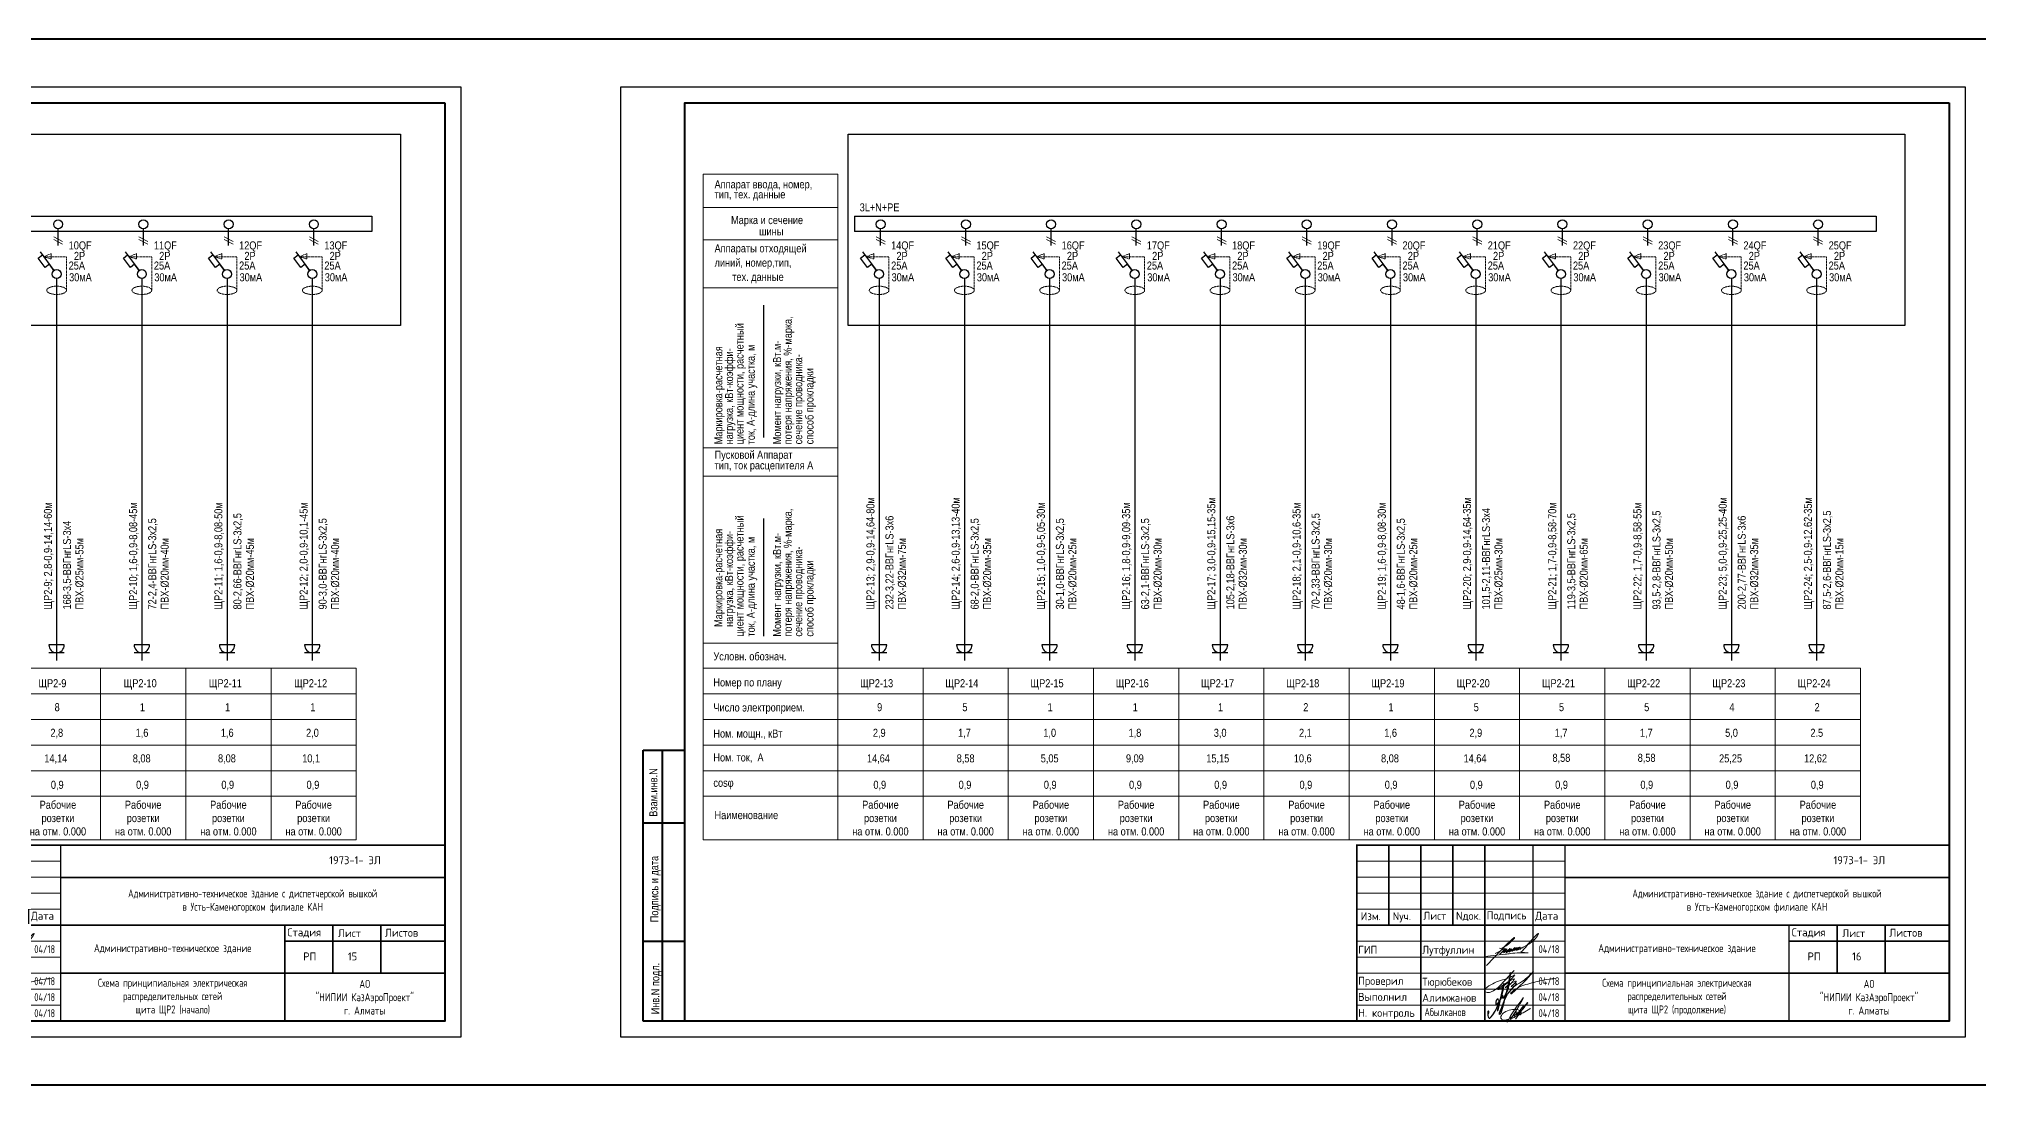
# Model space of a CAD drawing. Header units: metres. Extents: x -187 to 138813, y -64870 to 49448.
# Drawn here: x 30128 to 90723, y -26600 to 6100 of the extents above; entities that cross this region are included whole.
import ezdxf
from ezdxf.enums import TextEntityAlignment as Align

# ---------------------------------------------------------------- set-up
doc = ezdxf.new("R2010")
doc.units = ezdxf.units.M
doc.linetypes.add('CENTER2', pattern=[2.3, 2, -0.1, 0.1, -0.1])
doc.linetypes.add('DASHED2', pattern=[9.525, 6.35, -3.175])
for name, color, linetype, lineweight in [('1_Рамка_АР', 7, 'Continuous', 13), ('G-ANNO-TTLB', 7, 'Continuous', 9), ('Рамка', 7, 'Continuous', 40), ('ЭЛ', 250, 'Continuous', 50), ('ЭЛ-сила', 5, 'Continuous', 50), ('ЭЛ.ос', 7, 'Continuous', 30)]:
    doc.layers.add(name, color=color, linetype=linetype, lineweight=lineweight)
doc.layers.add('Text standart (rus)', color=7, linetype='Continuous')
doc.styles.add('GOST Common_7', font='', dxfattribs={"width": 0.8, "height": 2.5})
doc.styles.add('ISOCPEUR', font='isocpeur.ttf', dxfattribs={"width": 0.8, "height": 2.5})
doc.styles.get("Standard").update_dxf_attribs({"font": 'ARIALN.TTF'})
doc.styles.get('GOST Common_7').set_extended_font_data('GOST Common')

# ---------------------------------------------------------------- blocks, each defined once
blk = doc.blocks.new('A$C7BC16580')
at = {"color": 5, "lineweight": 0}
for points in [[(0, 0), (5.6, 5.75, -0.02166), (7.12, 7.19, -0.19716), (7.25, 7.24, -0.469539), (7.27, 7.11, -0.091839), (5.13, 5.11, -0.05798), (3.56, 4.36, -0.624403), (3.52, 4.39, -0.153174), (3.59, 4.48, -0.064986)], [(2.27, 3.11), (4.75, 4.37, -0.154866), (4.89, 4.39, -0.292827), (4.87, 4.29), (3.51, 2.94, -0.411587), (3.45, 2.94, -0.580346), (3.47, 3.01, -0.002677), (5.09, 4.18, -0.019361), (5.26, 4.29, -0.345388), (5.26, 4.21, -0.013245), (4.4, 3.3, 0.037418), (6.13, 4.35, 0.92971), (6.09, 4.36, -0.016709), (5.13, 3.27, 0.954384), (5.15, 3.25, 0.030217), (6.48, 4.3, -0.484269), (6.5, 4.23, -0.0371), (5.84, 3.47, 0.061745), (7.39, 4.58, 0.903836), (7.35, 4.63, 0.007464), (6.6, 3.7, 0.991792), (6.66, 3.68, 0.025261), (7.84, 4.63, 0.449152), (7.84, 4.67, 0.022262), (7.2, 3.9, 0.089693), (7.28, 3.92, 0.077771), (8.3, 4.67, 1.029358), (8.27, 4.69, 0.045434), (7.66, 3.92, 0.081016), (7.81, 3.94, 0.081016)], [(8.91, 4.18), (7.73, 4.12, -0.155702), (8.15, 4.43, -0.067082), (9.12, 4.57, -0.804067), (9.18, 4.4, -0.465495)]]:
    blk.add_lwpolyline(points, format="xyb", dxfattribs=at)
for centre, radius, start, end in [((-5.12, 31.82), 30.83, 295.2738, 301.5454), ((-4.34, 17.08), 19.08, 314.1735, 321.0714), ((28.29, -7.88), 22.02, 133.2628, 143.8822), ((7.68, 11.25), 6.61, 300.3031, 331.5166), ((13.67, 7.72), 0.63, 112.5581, 137.3842), ((13.46, 8.26), 0.0594, 15.6123, 121.977), ((13.3, 8.22), 0.216, 326.7487, 13.7387), ((14.15, -93.03), 96.39, 95.5253, 99.1597), ((10.47, -38.41), 41.7, 95.7618, 97.7216), ((9.67, -27.12), 30.39, 87.7834, 96.3959), ((6.23, 6.85), 3.32, 298.6379, 319.7145), ((11.27, 1.89), 3.82, 131.8116, 147.4551), ((8.74, 4.72), 0.0226, 322.9154, 145.6207), ((12.5, 35.44), 32.23, 263.6981, 267.0619)]:
    blk.add_arc(centre, radius, start, end, dxfattribs=at)
blk = doc.blocks.new('A$C1F835CD7')
at = {"color": 5, "lineweight": 20}
blk.add_lwpolyline([(0, 0), (-7.5, -8.1, -0.067402), (-10.5, -10.5, -0.074297), (-12.8, -11.5, -0.224721), (-15, -11.1, -0.534013), (-14.9, -9.5, -0.102678), (-11.1, -7, -0.032171), (-7.1, -5.2, 0.079), (0.4, -2.3, -0.047889), (-6, -8.7, -0.106221), (-8, -9.9, -0.25377), (-8.4, -9.8, -0.003646), (-7.1, -8.7, -0.066745), (-0.4, -4.6, -0.13618), (0.2, -4.5, -0.123156), (-4.3, -8.9, -0.149109), (-4.6, -8.9, -0.113062), (0.7, -5.7, -0.915781), (1, -6, 0.012056), (-1.3, -8.4, -0.564794), (-1.6, -8.4, -0.182122), (1.3, -6.9, -0.63015), (1.2, -7.1, 0.344907), (0.7, -7.6, 0.086497), (3.4, -6.3, 0.067149), (9.9, -0.6, -0.11777), (10.1, -0.6, -0.036841), (-1.2, -12, -0.923458), (-1.8, -11.9, -0.097525), (4.1, -8, -0.018156), (12.3, -5.8, -0.050903), (21.8, -4.3, -2.128868)], format="xyb", dxfattribs=at)
blk = doc.blocks.new('A$C04171E6A')
at = {"color": 5, "lineweight": 0}
for points in [[(0, 0, -0.0428435), (2563, 3824, -1.074521), (2599, 3802, 0.001081), (590, 429, -0.6383218), (726, 627, 0.1974927), (1232, 878, 0.3067655), (1217, 1121, -0.3396131), (1303, 1500, -0.119769), (1556, 1661, -0.3900384), (1552, 1411, -0.1665937), (543, 798, -0.1710583), (469, 818, -1.587545), (497, 834, 0.1769981), (601, 656, -0.6540487), (564, 466, -0.269144), (564, 574, -0.3664107)], [(2609, 2595, -0.0002221), (1737, 1479, 0.0388019), (1532, 1125, 0.8811967), (1595, 1081, 0.0359135), (1642, 1134, 0.034344), (3251, 3056, 0.7722729), (3221, 3073, 0.0234412), (1399, 548, -1.1192277), (1353, 548, -0.1571396), (1415, 706, -1.6000235)], [(2000, 1161), (2050, 1150, 0.1199822), (2212, 1334, 0.3620661), (2145, 1729, 0.1810689), (1580, 2007, 0.100436), (636, 1957, 0.0751561), (-420, 1557, 0.173142), (-957, 886, 0.2978333), (-774, 463, 0.1873849), (-88, 380, 0.0582409), (1425, 955, 0.0257587), (3593, 2118, -0.0006612), (3671, 2163, -0.0006612)]]:
    blk.add_lwpolyline(points, format="xyb", dxfattribs=at)
blk = doc.blocks.new('Казарма_1_Рамка_АР')
for p, q in [((682893, 323993), (689393, 323993)), ((682893, 323493), (701393, 323493)), ((682893, 322993), (689393, 322993)), ((682893, 322493), (689393, 322493)), ((682893, 321993), (701393, 321993)), ((682893, 321493), (689393, 321493)), ((682893, 320993), (689393, 320993)), ((682893, 320493), (701393, 320493)), ((682893, 319993), (689393, 319993)), ((682893, 319493), (689393, 319493))]:
    blk.add_line(p, q)
at = {"const_width": 50}
for points in [[(701393, 324493), (682893, 324493), (682893, 318993)], [(683893, 321993), (683893, 324493)], [(684893, 318993), (684893, 324493)], [(685893, 321993), (685893, 324493)], [(686893, 318993), (686893, 324493)], [(688393, 318993), (688393, 324493)], [(689393, 318993), (689393, 324493)], [(689393, 323479), (701393, 323479)], [(682893, 321993), (689393, 321993)], [(689393, 321993), (701393, 321993)], [(701393, 321993), (699393, 321993), (697893, 321993), (696393, 321993), (696393, 318993)], [(697893, 321993), (697893, 320493)], [(699393, 321993), (699393, 320493)], [(696393, 321493), (701393, 321493)], [(689393, 320493), (701393, 320493)]]:
    blk.add_lwpolyline(points, dxfattribs=at)
blk.add_lwpolyline([(696393, 321493), (701393, 321493)])
at = {"color": 5, "linetype": 'ByBlock', "lineweight": 25}
blk.add_lwpolyline([(687007, 319230), (687010, 319256), (687009, 319299), (687003, 319319), (686986, 319292), (686986, 319243), (686986, 319176), (686990, 319134), (686999, 319107), (687022, 319083), (687048, 319093), (687084, 319129), (687139, 319194), (687208, 319309), (687265, 319411), (687320, 319527), (687401, 319723), (687434, 319831), (687466, 319967), (687484, 320102), (687484, 320173), (687448, 320072), (687426, 319957), (687397, 319819), (687372, 319688), (687349, 319567), (687317, 319444), (687279, 319332), (687291, 319324), (687315, 319388), (687333, 319486), (687340, 319571), (687334, 319639), (687319, 319663), (687301, 319684), (687277, 319679), (687245, 319641), (687233, 319591), (687230, 319551), (687230, 319515), (687240, 319501), (687262, 319508), (687305, 319558), (687346, 319616), (687395, 319698), (687437, 319797), (687442, 319796), (687447, 319785), (687447, 319777), (687447, 319763), (687445, 319744), (687445, 319730), (687453, 319715), (687461, 319714), (687475, 319726), (687496, 319744), (687546, 319835), (687606, 319976), (687624, 320040), (687641, 320103), (687658, 320205), (687674, 320316), (687677, 320390), (687684, 320508), (687693, 320515), (687691, 320481), (687675, 320390), (687631, 320216), (687600, 320054), (687560, 319889), (687522, 319756), (687493, 319641), (687469, 319531), (687440, 319425), (687406, 319316), (687384, 319247), (687373, 319224), (687363, 319214), (687351, 319205), (687346, 319213), (687342, 319229), (687346, 319254), (687373, 319305), (687417, 319425), (687457, 319540), (687515, 319681), (687595, 319834), (687649, 319901), (687724, 319985), (687804, 320083), (687886, 320154)], dxfattribs=at)
at = {"color": 150, "lineweight": 30, "xscale": 120, "yscale": 120, "zscale": 120}
blk.add_blockref('A$C7BC16580', (686940, 320738), dxfattribs=at)
at = {"color": 1, "lineweight": 30, "xscale": 60.00000000000001, "yscale": 60.00000000000001, "zscale": 60.00000000000001}
blk.add_blockref('A$C1F835CD7', (687803, 320582), dxfattribs=at)
at = {"color": 5, "linetype": 'ByBlock', "lineweight": 25, "xscale": 0.2, "yscale": 0.2, "zscale": 0.2}
blk.add_blockref('A$C04171E6A', (687578, 318958), dxfattribs=at)
at = {"layer": 'G-ANNO-TTLB', "style": 'GOST Common_7'}
for s, p in [('1973-1- ЭЛ', (698590, 324024)), ('РП', (697175, 321017))]:
    blk.add_text(s, height=250, dxfattribs=at).set_placement(p, align=Align.MIDDLE_CENTER)
for s, p in [('Изм.', (683009, 322149)), ('Nуч.', (684010, 322149)), ('Лист', (684967, 322162)), ('Nдок.', (685988, 322162)), ('Подпись', (686949, 322176)), ('Дата', (688464, 322162)), ('Стадия', (696477, 321645)), ('Лист', (698056, 321619)), ('Листов', (699525, 321633)), ('ГИП ', (682932, 321100)), ('Лутфуллин', (684932, 321100)), ('Проверил ', (682931, 320129)), ('Тюрюбеков', (684932, 320100)), ('Выполнил', (682931, 319629)), ('Н. контроль', (682931, 319129)), ('Алимжанов', (684932, 319600))]:
    blk.add_text(s, height=250, dxfattribs=at).set_placement(p)
at = {"layer": 'G-ANNO-TTLB', "char_height": 250, "attachment_point": 5}
for s, insert, width, style in [('Административно-техническое здание с диспетчерской вышкой\\Pв Усть-Каменогорском филиале КАН', (695393, 322743), 12000, 'GOST Common_7'), ('04/18', (688893, 321243), 1000, 'GOST Common_7'), ('{\\fISOCPEUR|b0|i0|c204|p34;Административно-техническое здание}', (692893, 321243), 7000, 'GOST Common_7'), ('04/18', (688893, 320243), 1000, 'GOST Common_7'), ('АО\\P"НИПИИ КазАэроПроект"\\Pг. Алматы  ', (698893, 319743), 5000, 'ISOCPEUR'), ('04/18', (688893, 319743), 1000, 'GOST Common_7'), ('04/18', (688893, 319243), 1000, 'GOST Common_7')]:
    blk.add_mtext(s, dxfattribs=dict(at, insert=insert, width=width, style=style))
at = {"layer": 'G-ANNO-TTLB'}
note = blk.add_mtext_dynamic_manual_height_columns('\\pi1;{\\C0;Абылканов\\P}', width=16.9, gutter_width=6.25, heights=[8.34, 0], dxfattribs=dict(at, insert=(684976, 319403), char_height=250, attachment_point=1, style='GOST Common_7'))
for column, words in zip(note.columns.linked_columns, ['\\pi21.545;{\\C0; }']):
    column.text = words
blk = doc.blocks.new('stug')
at = {"layer": 'Рамка'}
for p, q in [((18549, -29192), (18549, -20727)), ((18549, -20727), (19849, -20727)), ((19149, -29192), (19149, -20727)), ((18549, -22992), (19849, -22992)), ((18549, -26692), (19849, -26692)), ((19849, -29192), (18549, -29192))]:
    blk.add_line(p, q, dxfattribs=at)
at = {"layer": 'Рамка', "lineweight": 25}
blk.add_line((19849, -23692), (19849, -29192), dxfattribs=at)
at = {"layer": 'Text standart (rus)', "color": 7, "lineweight": 25}
for s, p in [('Взам.инв.N', (18990, -22803)), ('Подпись и дата', (19020, -26101)), ('Инв.N подл.', (19050, -28977))]:
    blk.add_text(s, height=250, rotation=90, dxfattribs=at).set_placement(p)

msp = doc.modelspace()

# ---------------------------------------------------------------- linework, layer by layer
at = {"color": 7, "linetype": 'ByBlock', "lineweight": 20, "ltscale": 0.2}
msp.add_line((50312.6486, -24600.2132), (60771.8608, -24600.2132), dxfattribs=at)
at = {"color": 1, "lineweight": 40}
msp.add_lwpolyline([(-187.3514, 6099.7868), (138812.6486, 6099.7868), (138812.6486, -26600.2132), (-187.3514, -26600.2132)], close=True, dxfattribs=at)
at = {"layer": 'Text standart (rus)'}
for points in [[(43312.6486, 4599.7868), (43312.6486, -25100.2132), (1312.6486, -25100.2132), (1312.6486, 4599.7868)], [(90312.6486, 4599.7868), (90312.6486, -25100.2132), (48312.6486, -25100.2132), (48312.6486, 4599.7868)]]:
    msp.add_lwpolyline(points, close=True, dxfattribs=at)
at = {"layer": 'Text standart (rus)', "linetype": 'CENTER2', "ltscale": 30}
for points in [[(8415.6105, 3120.0647), (41425.9535, 3120.0647), (41425.9535, -2862.6961), (8415.6105, -2862.6961)], [(55415.6105, 3120.0647), (88425.9535, 3120.0647), (88425.9535, -2862.6961), (55415.6105, -2862.6961)]]:
    msp.add_lwpolyline(points, close=True, dxfattribs=at)
at = {"layer": 'Рамка'}
for points in [[(42812.6486, 4099.7868), (42812.6486, -24600.2132), (3312.6486, -24600.2132), (3312.6486, 4099.7868)], [(89812.6486, 4099.7868), (89812.6486, -24600.2132), (50312.6486, -24600.2132), (50312.6486, 4099.7868)]]:
    msp.add_lwpolyline(points, close=True, dxfattribs=at)
at = {"layer": 'ЭЛ', "color": 0, "lineweight": 15}
for p, q in [((50312.6486, -24600.2132), (53946.6363, -24600.2132)), ((57312.5462, -24600.2132), (60946.5339, -24600.2132))]:
    msp.add_line(p, q, dxfattribs=at)
at = {"layer": 'ЭЛ-сила', "color": 0, "lineweight": 30}
for p, q in [((30925.535, -12843.8196), (30445.535, -12843.8196)), ((30925.535, -13083.8196), (30445.535, -13083.8196)), ((30685.535, -12781.5096), (30685.535, -13323.8196)), ((33588.3161, -12843.8196), (33108.3161, -12843.8196)), ((33588.3161, -13083.8196), (33108.3161, -13083.8196)), ((33348.3161, -12781.5096), (33348.3161, -13323.8196)), ((36251.0973, -12843.8196), (35771.0973, -12843.8196)), ((36251.0973, -13083.8196), (35771.0973, -13083.8196)), ((36011.0973, -12781.5096), (36011.0973, -13323.8196)), ((38913.8784, -12843.8196), (38433.8784, -12843.8196)), ((38913.8784, -13083.8196), (38433.8784, -13083.8196)), ((38673.8784, -12781.5096), (38673.8784, -13323.8196)), ((56623.2857, -12843.8196), (56143.2857, -12843.8196)), ((56623.2857, -13083.8196), (56143.2857, -13083.8196)), ((56383.2857, -12781.5096), (56383.2857, -13323.8196)), ((59286.0669, -12843.8196), (58806.0669, -12843.8196)), ((59286.0669, -13083.8196), (58806.0669, -13083.8196)), ((59046.0669, -12781.5096), (59046.0669, -13323.8196)), ((61948.848, -12843.8196), (61468.848, -12843.8196)), ((61948.848, -13083.8196), (61468.848, -13083.8196)), ((61708.848, -12781.5096), (61708.848, -13323.8196)), ((64611.6292, -12843.8196), (64131.6292, -12843.8196)), ((64611.6292, -13083.8196), (64131.6292, -13083.8196)), ((64371.6292, -12781.5096), (64371.6292, -13323.8196)), ((67274.4103, -12843.8196), (66794.4103, -12843.8196)), ((67274.4103, -13083.8196), (66794.4103, -13083.8196)), ((67034.4103, -12781.5096), (67034.4103, -13323.8196)), ((69937.1915, -12843.8196), (69457.1915, -12843.8196)), ((69937.1915, -13083.8196), (69457.1915, -13083.8196)), ((69697.1915, -12781.5096), (69697.1915, -13323.8196)), ((72599.9727, -12843.8196), (72119.9727, -12843.8196)), ((72599.9727, -13083.8196), (72119.9727, -13083.8196)), ((72359.9727, -12781.5096), (72359.9727, -13323.8196)), ((75262.7538, -12843.8196), (74782.7538, -12843.8196)), ((75262.7538, -13083.8196), (74782.7538, -13083.8196)), ((75022.7538, -12781.5096), (75022.7538, -13323.8196)), ((77925.535, -12843.8196), (77445.535, -12843.8196)), ((77925.535, -13083.8196), (77445.535, -13083.8196)), ((77685.535, -12781.5096), (77685.535, -13323.8196)), ((80588.3161, -12843.8196), (80108.3161, -12843.8196)), ((80588.3161, -13083.8196), (80108.3161, -13083.8196)), ((80348.3161, -12781.5096), (80348.3161, -13323.8196)), ((83251.0973, -12843.8196), (82771.0973, -12843.8196)), ((83251.0973, -13083.8196), (82771.0973, -13083.8196)), ((83011.0973, -12781.5096), (83011.0973, -13323.8196)), ((85913.8784, -12843.8196), (85433.8784, -12843.8196)), ((85913.8784, -13083.8196), (85433.8784, -13083.8196)), ((85673.8784, -12781.5096), (85673.8784, -13323.8196))]:
    msp.add_line(p, q, dxfattribs=at)
for centre in [(30685.535, -12843.8196), (33348.3161, -12843.8196), (36011.0973, -12843.8196), (38673.8784, -12843.8196), (56383.2857, -12843.8196), (59046.0669, -12843.8196), (61708.848, -12843.8196), (64371.6292, -12843.8196), (67034.4103, -12843.8196), (69697.1915, -12843.8196), (72359.9727, -12843.8196), (75022.7538, -12843.8196), (77685.535, -12843.8196), (80348.3161, -12843.8196), (83011.0973, -12843.8196), (85673.8784, -12843.8196)]:
    msp.add_arc(centre, 240, 180, 0, dxfattribs=at)
at = {"layer": 'ЭЛ.ос', "color": 7, "lineweight": 15}
for p, q in [((50884.2644, 1867.5897), (50884.2644, -18936.9043)), ((50884.2644, 1867.5897), (55093.3239, 1867.5897)), ((55093.3239, 1867.5897), (55093.3239, -18936.9043)), ((50884.2644, 826.5135), (55093.3239, 826.5135)), ((55093.3239, -177.974), (50884.2644, -177.974)), ((50884.2644, -1682.5625), (55093.3239, -1682.5625)), ((50884.2644, -6680.004), (55093.3239, -6680.004)), ((55093.3239, -7568.598), (50884.2644, -7568.598)), ((50884.2644, -12789.2169), (55093.3239, -12789.2169)), ((40046.6978, -13572.0185), (3884.2644, -13572.0185)), ((32058.3543, -13572.0185), (32058.3543, -18936.9043)), ((34721.1355, -13572.0185), (34721.1355, -18936.9043)), ((37383.9167, -13572.0185), (37383.9167, -18936.9043)), ((40046.6978, -13572.0185), (40046.6978, -18936.9043)), ((87046.6978, -13572.0185), (50884.2644, -13572.0185)), ((57756.1051, -13572.0185), (57756.1051, -18936.9043)), ((60418.8863, -13572.0185), (60418.8863, -18936.9043)), ((63081.6674, -13572.0185), (63081.6674, -18936.9043)), ((65744.4486, -13572.0185), (65744.4486, -18936.9043)), ((68407.2297, -13572.0185), (68407.2297, -18936.9043)), ((71070.0109, -13572.0185), (71070.0109, -18936.9043)), ((73732.792, -13572.0185), (73732.792, -18936.9043)), ((76395.5732, -13572.0185), (76395.5732, -18936.9043)), ((79058.3543, -13572.0185), (79058.3543, -18936.9043)), ((81721.1355, -13572.0185), (81721.1355, -18936.9043)), ((84383.9167, -13572.0185), (84383.9167, -18936.9043)), ((87046.6978, -13572.0185), (87046.6978, -18936.9043)), ((40046.6978, -14372.0185), (3884.2644, -14372.0185)), ((87046.6978, -14372.0185), (50884.2644, -14372.0185)), ((40046.6978, -15172.0185), (3884.2644, -15172.0185)), ((87046.6978, -15172.0185), (50884.2644, -15172.0185)), ((40046.6978, -15972.0185), (3884.2644, -15972.0185)), ((87046.6978, -15972.0185), (50884.2644, -15972.0185)), ((40046.6978, -16772.0185), (3884.2644, -16772.0185)), ((87046.6978, -16772.0185), (50884.2644, -16772.0185)), ((40046.6978, -17572.0185), (3884.2644, -17572.0185)), ((87046.6978, -17572.0185), (50884.2644, -17572.0185)), ((40046.6978, -18936.9043), (3884.2644, -18936.9043)), ((87046.6978, -18936.9043), (50884.2644, -18936.9043))]:
    msp.add_line(p, q, dxfattribs=at)
at = {"layer": 'ЭЛ.ос', "color": 7, "lineweight": 15, "ltscale": 0.5}
for p, q in [((30593.4424, -88.8272), (30874.0757, -234.6765)), ((30593.4424, -175.1917), (30874.0757, -321.041)), ((33256.2235, -88.8272), (33536.8569, -234.6765)), ((33256.2235, -175.1917), (33536.8569, -321.041)), ((35919.0047, -88.8272), (36199.638, -234.6765)), ((35919.0047, -175.1917), (36199.638, -321.041)), ((38581.7858, -88.8272), (38862.4192, -234.6765)), ((38581.7858, -175.1917), (38862.4192, -321.041)), ((56291.1931, -88.8272), (56571.8265, -234.6765)), ((56291.1931, -175.1917), (56571.8265, -321.041)), ((58953.9743, -88.8272), (59234.6076, -234.6765)), ((58953.9743, -175.1917), (59234.6076, -321.041)), ((61616.7554, -88.8272), (61897.3888, -234.6765)), ((61616.7554, -175.1917), (61897.3888, -321.041)), ((64279.5366, -88.8272), (64560.1699, -234.6765)), ((64279.5366, -175.1917), (64560.1699, -321.041)), ((66942.3177, -88.8272), (67222.9511, -234.6765)), ((66942.3177, -175.1917), (67222.9511, -321.041)), ((69605.0989, -88.8272), (69885.7323, -234.6765)), ((69605.0989, -175.1917), (69885.7323, -321.041)), ((72267.8801, -88.8272), (72548.5134, -234.6765)), ((72267.8801, -175.1917), (72548.5134, -321.041)), ((74930.6612, -88.8272), (75211.2946, -234.6765)), ((74930.6612, -175.1917), (75211.2946, -321.041)), ((77593.4424, -88.8272), (77874.0757, -234.6765)), ((77593.4424, -175.1917), (77874.0757, -321.041)), ((80256.2235, -88.8272), (80536.8569, -234.6765)), ((80256.2235, -175.1917), (80536.8569, -321.041)), ((82919.0047, -88.8272), (83199.638, -234.6765)), ((82919.0047, -175.1917), (83199.638, -321.041)), ((85581.7858, -88.8272), (85862.4192, -234.6765)), ((85581.7858, -175.1917), (85862.4192, -321.041)), ((30459.4109, -948.4447), (30327.3418, -1045.8857)), ((33122.1921, -948.4447), (32990.123, -1045.8857)), ((35784.9732, -948.4447), (35652.9041, -1045.8857)), ((38447.7544, -948.4447), (38315.6853, -1045.8857)), ((56157.1617, -948.4447), (56025.0926, -1045.8857)), ((58819.9428, -948.4447), (58687.8737, -1045.8857)), ((61482.724, -948.4447), (61350.6549, -1045.8857)), ((64145.5052, -948.4447), (64013.436, -1045.8857)), ((66808.2863, -948.4447), (66676.2172, -1045.8857)), ((69471.0675, -948.4447), (69338.9984, -1045.8857)), ((72133.8486, -948.4447), (72001.7795, -1045.8857)), ((74796.6298, -948.4447), (74664.5607, -1045.8857)), ((77459.4109, -948.4447), (77327.3418, -1045.8857)), ((80122.1921, -948.4447), (79990.123, -1045.8857)), ((82784.9732, -948.4447), (82652.9041, -1045.8857)), ((85447.7544, -948.4447), (85315.6853, -1045.8857))]:
    msp.add_line(p, q, dxfattribs=at)
at = {"layer": 'ЭЛ.ос', "color": 7}
for p, q in [((52768.9778, -2220.5162), (52768.9778, -6364.2412)), ((52768.9778, -8889.3956), (52768.9778, -12570.3943))]:
    msp.add_line(p, q, dxfattribs=at)
at = {"layer": 'ЭЛ.ос', "color": 7, "ltscale": 0.5}
for points in [[(8618.7508, 560.1063), (40533.0792, 560.1063), (40533.0792, 80.5713), (8618.7508, 80.5713)], [(55618.7508, 560.1063), (55618.7508, 80.5713)], [(55618.7508, 560.1063), (87533.0792, 560.1063), (87533.0792, 80.5713), (55618.7508, 80.5713)]]:
    msp.add_lwpolyline(points, dxfattribs=at)
at = {"layer": 'ЭЛ.ос', "color": 7, "ltscale": 10}
for points in [[(30733.759, -354.7475), (30733.759, 163.1985)], [(33396.5402, -354.7475), (33396.5402, 163.1985)], [(36059.3214, -354.7475), (36059.3214, 163.1985)], [(38722.1025, -354.7475), (38722.1025, 163.1985)], [(56431.5098, -354.7475), (56431.5098, 163.1985)], [(59094.291, -354.7475), (59094.291, 163.1985)], [(61757.0721, -354.7475), (61757.0721, 163.1985)], [(64419.8533, -354.7475), (64419.8533, 163.1985)], [(67082.6344, -354.7475), (67082.6344, 163.1985)], [(69745.4156, -354.7475), (69745.4156, 163.1985)], [(72408.1967, -354.7475), (72408.1967, 163.1985)], [(75070.9779, -354.7475), (75070.9779, 163.1985)], [(77733.759, -354.7475), (77733.759, 163.1985)], [(80396.5402, -354.7475), (80396.5402, 163.1985)], [(83059.3214, -354.7475), (83059.3214, 163.1985)], [(85722.1025, -354.7475), (85722.1025, 163.1985)], [(30167.0018, -553.75), (30602.1419, -1141.1034)], [(32829.783, -553.75), (33264.923, -1141.1034)], [(35492.5641, -553.75), (35927.7042, -1141.1034)], [(38155.3453, -553.75), (38590.4854, -1141.1034)], [(55864.7526, -553.75), (56299.8926, -1141.1034)], [(58527.5337, -553.75), (58962.6738, -1141.1034)], [(61190.3149, -553.75), (61625.455, -1141.1034)], [(63853.0961, -553.75), (64288.2361, -1141.1034)], [(66515.8772, -553.75), (66951.0173, -1141.1034)], [(69178.6584, -553.75), (69613.7984, -1141.1034)], [(71841.4395, -553.75), (72276.5796, -1141.1034)], [(74504.2207, -553.75), (74939.3607, -1141.1034)], [(77167.0018, -553.75), (77602.1419, -1141.1034)], [(79829.783, -553.75), (80264.923, -1141.1034)], [(82492.5641, -553.75), (82927.7042, -1141.1034)], [(85155.3453, -553.75), (85590.4854, -1141.1034)], [(30602.1419, -1141.1034), (30459.7909, -948.1643), (30327.3418, -1045.8857), (30108.9346, -751.079), (30240.8113, -653.3783)], [(33264.923, -1141.1034), (33122.572, -948.1643), (32990.123, -1045.8857), (32771.7158, -751.079), (32903.5925, -653.3783)], [(35927.7042, -1141.1034), (35785.3532, -948.1643), (35652.9041, -1045.8857), (35434.4969, -751.079), (35566.3736, -653.3783)], [(38590.4854, -1141.1034), (38448.1344, -948.1643), (38315.6853, -1045.8857), (38097.2781, -751.079), (38229.1548, -653.3783)], [(56299.8926, -1141.1034), (56157.5416, -948.1643), (56025.0926, -1045.8857), (55806.6854, -751.079), (55938.5621, -653.3783)], [(58962.6738, -1141.1034), (58820.3228, -948.1643), (58687.8737, -1045.8857), (58469.4666, -751.079), (58601.3432, -653.3783)], [(61625.455, -1141.1034), (61483.104, -948.1643), (61350.6549, -1045.8857), (61132.2477, -751.079), (61264.1244, -653.3783)], [(64288.2361, -1141.1034), (64145.8851, -948.1643), (64013.436, -1045.8857), (63795.0289, -751.079), (63926.9056, -653.3783)], [(66951.0173, -1141.1034), (66808.6663, -948.1643), (66676.2172, -1045.8857), (66457.81, -751.079), (66589.6867, -653.3783)], [(69613.7984, -1141.1034), (69471.4474, -948.1643), (69338.9984, -1045.8857), (69120.5912, -751.079), (69252.4679, -653.3783)], [(72276.5796, -1141.1034), (72134.2286, -948.1643), (72001.7795, -1045.8857), (71783.3723, -751.079), (71915.249, -653.3783)], [(74939.3607, -1141.1034), (74797.0097, -948.1643), (74664.5607, -1045.8857), (74446.1535, -751.079), (74578.0302, -653.3783)], [(77602.1419, -1141.1034), (77459.7909, -948.1643), (77327.3418, -1045.8857), (77108.9346, -751.079), (77240.8113, -653.3783)], [(80264.923, -1141.1034), (80122.572, -948.1643), (79990.123, -1045.8857), (79771.7158, -751.079), (79903.5925, -653.3783)], [(82927.7042, -1141.1034), (82785.3532, -948.1643), (82652.9041, -1045.8857), (82434.4969, -751.079), (82566.3736, -653.3783)], [(85590.4854, -1141.1034), (85448.1344, -948.1643), (85315.6853, -1045.8857), (85097.2781, -751.079), (85229.1548, -653.3783)], [(30685.535, -1393.7572), (30685.535, -12784.3768)], [(33348.3161, -1393.7572), (33348.3161, -12784.3768)], [(36011.0973, -1393.7572), (36011.0973, -12784.3768)], [(38673.8784, -1393.7572), (38673.8784, -12784.3768)], [(56383.2857, -1393.7572), (56383.2857, -12784.3768)], [(59046.0669, -1393.7572), (59046.0669, -12784.3768)], [(61708.848, -1393.7572), (61708.848, -12784.3768)], [(64371.6292, -1393.7572), (64371.6292, -12784.3768)], [(67034.4103, -1393.7572), (67034.4103, -12784.3768)], [(69697.1915, -1393.7572), (69697.1915, -12784.3768)], [(72359.9727, -1393.7572), (72359.9727, -12784.3768)], [(75022.7538, -1393.7572), (75022.7538, -12784.3768)], [(77685.535, -1393.7572), (77685.535, -12784.3768)], [(80348.3161, -1393.7572), (80348.3161, -12784.3768)], [(83011.0973, -1393.7572), (83011.0973, -12784.3768)], [(85673.8784, -1393.7572), (85673.8784, -12784.3768)]]:
    msp.add_lwpolyline(points, dxfattribs=at)
at = {"layer": 'ЭЛ.ос', "linetype": 'DASHED2', "lineweight": 13, "ltscale": 5}
for points in [[(30993.5048, -1760.7771), (30993.5048, -709.2777), (30282.2243, -709.2777), (30518.9892, -614.6283), (30518.9892, -780.946), (30282.2243, -709.2777)], [(33656.286, -1760.7771), (33656.286, -709.2777), (32945.0055, -709.2777), (33181.7704, -614.6283), (33181.7704, -780.946), (32945.0055, -709.2777)], [(36319.0671, -1760.7771), (36319.0671, -709.2777), (35607.7867, -709.2777), (35844.5515, -614.6283), (35844.5515, -780.946), (35607.7867, -709.2777)], [(38981.8483, -1760.7771), (38981.8483, -709.2777), (38270.5678, -709.2777), (38507.3327, -614.6283), (38507.3327, -780.946), (38270.5678, -709.2777)], [(56691.2556, -1760.7771), (56691.2556, -709.2777), (55979.9751, -709.2777), (56216.74, -614.6283), (56216.74, -780.946), (55979.9751, -709.2777)], [(59354.0367, -1760.7771), (59354.0367, -709.2777), (58642.7563, -709.2777), (58879.5211, -614.6283), (58879.5211, -780.946), (58642.7563, -709.2777)], [(62016.8179, -1760.7771), (62016.8179, -709.2777), (61305.5374, -709.2777), (61542.3023, -614.6283), (61542.3023, -780.946), (61305.5374, -709.2777)], [(64679.599, -1760.7771), (64679.599, -709.2777), (63968.3186, -709.2777), (64205.0834, -614.6283), (64205.0834, -780.946), (63968.3186, -709.2777)], [(67342.3802, -1760.7771), (67342.3802, -709.2777), (66631.0997, -709.2777), (66867.8646, -614.6283), (66867.8646, -780.946), (66631.0997, -709.2777)], [(70005.1613, -1760.7771), (70005.1613, -709.2777), (69293.8809, -709.2777), (69530.6458, -614.6283), (69530.6458, -780.946), (69293.8809, -709.2777)], [(72667.9425, -1760.7771), (72667.9425, -709.2777), (71956.662, -709.2777), (72193.4269, -614.6283), (72193.4269, -780.946), (71956.662, -709.2777)], [(75330.7236, -1760.7771), (75330.7236, -709.2777), (74619.4432, -709.2777), (74856.2081, -614.6283), (74856.2081, -780.946), (74619.4432, -709.2777)], [(77993.5048, -1760.7771), (77993.5048, -709.2777), (77282.2243, -709.2777), (77518.9892, -614.6283), (77518.9892, -780.946), (77282.2243, -709.2777)], [(80656.286, -1760.7771), (80656.286, -709.2777), (79945.0055, -709.2777), (80181.7704, -614.6283), (80181.7704, -780.946), (79945.0055, -709.2777)], [(83319.0671, -1760.7771), (83319.0671, -709.2777), (82607.7867, -709.2777), (82844.5515, -614.6283), (82844.5515, -780.946), (82607.7867, -709.2777)], [(85981.8483, -1760.7771), (85981.8483, -709.2777), (85270.5678, -709.2777), (85507.3327, -614.6283), (85507.3327, -780.946), (85270.5678, -709.2777)]]:
    msp.add_lwpolyline(points, dxfattribs=at)
at = {"layer": 'ЭЛ.ос', "color": 7, "ltscale": 0.5}
for centre in [(30733.759, 303.2881), (33396.5402, 303.2881), (36059.3214, 303.2881), (38722.1025, 303.2881), (56431.5098, 303.2881), (59094.291, 303.2881), (61757.0721, 303.2881), (64419.8533, 303.2881), (67082.6344, 303.2881), (69745.4156, 303.2881), (72408.1967, 303.2881), (75070.9779, 303.2881), (77733.759, 303.2881), (80396.5402, 303.2881), (83059.3214, 303.2881), (85722.1025, 303.2881), (30685.535, -1253.6676), (33348.3161, -1253.6676), (36011.0973, -1253.6676), (38673.8784, -1253.6676), (56383.2857, -1253.6676), (59046.0669, -1253.6676), (61708.848, -1253.6676), (64371.6292, -1253.6676), (67034.4103, -1253.6676), (69697.1915, -1253.6676), (72359.9727, -1253.6676), (75022.7538, -1253.6676), (77685.535, -1253.6676), (80348.3161, -1253.6676), (83011.0973, -1253.6676), (85673.8784, -1253.6676)]:
    msp.add_circle(centre, 140.0896, dxfattribs=at)
at = {"layer": 'ЭЛ.ос', "linetype": 'DASHED2', "lineweight": 13, "ltscale": 5, "extrusion": (0, 0, -1)}
for centre in [(30685.535, -1760.7771), (33348.3161, -1760.7771), (36011.0973, -1760.7771), (38673.8784, -1760.7771), (56383.2857, -1760.7771), (59046.0669, -1760.7771), (61708.848, -1760.7771), (64371.6292, -1760.7771), (67034.4103, -1760.7771), (69697.1915, -1760.7771), (72359.9727, -1760.7771), (75022.7538, -1760.7771), (77685.535, -1760.7771), (80348.3161, -1760.7771), (83011.0973, -1760.7771), (85673.8784, -1760.7771)]:
    msp.add_ellipse(centre, major_axis=(307.9698, 0), ratio=0.4195688025, dxfattribs=at)

# ---------------------------------------------------------------- block references
at = {"layer": '1_Рамка_АР'}
for p in [(-658580.4853, -343593.0072), (-611580.4853, -343593.0072)]:
    msp.add_blockref('Казарма_1_Рамка_АР', p, dxfattribs=at)
at = {"layer": 'Text standart (rus)'}
msp.add_blockref('stug', (30463.8702, 4592.1272), dxfattribs=at)

# ---------------------------------------------------------------- texts
at = {"layer": 'G-ANNO-TTLB', "style": 'GOST Common_7'}
for s, p in [('15', (39784.0701, -22701.0609)), ('16', (86784.0701, -22701.0609))]:
    msp.add_text(s, height=250, dxfattribs=at).set_placement(p)
at = {"layer": 'G-ANNO-TTLB', "char_height": 250, "width": 7000, "attachment_point": 5, "style": 'GOST Common_7'}
for s, insert in [('Схема принципиальная электрическая распределительных сетей \\Pщита ЩР2 (начало)', (34312.6486, -23850.2132)), ('Схема принципиальная электрическая распределительных сетей \\Pщита ЩР2 (продолжение)', (81312.6486, -23850.2132))]:
    msp.add_mtext(s, dxfattribs=dict(at, insert=insert))
at = {"layer": 'Text standart (rus)', "lineweight": 15}
for s, p in [('Аппарат ввода, номер,', (51242.6832, 1426.5609)), ('тип, тех. данные', (51242.6832, 1112.4475)), ('Марка и сечение', (51757.7832, 309.2707)), ('Аппараты отходящей', (51242.6832, -573.1034)), ('линий, номер,тип, ', (51242.6832, -1021.0461)), ('тех. данные', (51795.2396, -1466.4299)), ('тип, ток расцепителя А', (51242.6832, -7355.4327)), ('Пусковой Аппарат', (51242.6832, -7024.1774))]:
    msp.add_text(s, height=250, dxfattribs=at).set_placement(p)
at = {"layer": 'Text standart (rus)'}
for s, p in [('3L+N+PE', (55776.0751, 706.3808)), ('шины', (52635.553, -44.2448)), ('10QF', (31062.3299, -481.4197)), ('2Р', (31227.4625, -810.007)), ('11QF', (33725.111, -481.4197)), ('2Р', (33890.2436, -810.007)), ('12QF', (36387.8922, -481.4197)), ('2Р', (36553.0248, -810.007)), ('13QF', (39050.6733, -481.4197)), ('2Р', (39215.806, -810.007)), ('14QF', (56760.0806, -481.4197)), ('2Р', (56925.2132, -810.007)), ('15QF', (59422.8618, -481.4197)), ('2Р', (59587.9944, -810.007)), ('16QF', (62085.6429, -481.4197)), ('2Р', (62250.7756, -810.007)), ('17QF', (64748.4241, -481.4197)), ('2Р', (64913.5567, -810.007)), ('18QF', (67411.2052, -481.4197)), ('2Р', (67576.3379, -810.007)), ('19QF', (70073.9864, -481.4197)), ('2Р', (70239.119, -810.007)), ('20QF', (72736.7675, -481.4197)), ('2Р', (72901.9002, -810.007)), ('21QF', (75399.5487, -481.4197)), ('2Р', (75564.6813, -810.007)), ('22QF', (78062.3299, -481.4197)), ('2Р', (78227.4625, -810.007)), ('23QF', (80725.111, -481.4197)), ('2Р', (80890.2436, -810.007)), ('24QF', (83387.8922, -481.4197)), ('2Р', (83553.0248, -810.007)), ('25QF', (86050.6733, -481.4197)), ('2Р', (86215.806, -810.007)), ('25A', (31062.1918, -1111.5876)), ('25A', (33724.973, -1111.5876)), ('25A', (36387.7541, -1111.5876)), ('25A', (39050.5353, -1111.5876)), ('25A', (56759.9426, -1111.5876)), ('25A', (59422.7237, -1111.5876)), ('25A', (62085.5049, -1111.5876)), ('25A', (64748.286, -1111.5876)), ('25A', (67411.0672, -1111.5876)), ('25A', (70073.8483, -1111.5876)), ('25A', (72736.6295, -1111.5876)), ('25A', (75399.4107, -1111.5876)), ('25A', (78062.1918, -1111.5876)), ('25A', (80724.973, -1111.5876)), ('25A', (83387.7541, -1111.5876)), ('25A', (86050.5353, -1111.5876)), ('30мA', (31075.8586, -1477.816)), ('30мA', (33738.6397, -1477.816)), ('30мA', (36401.4209, -1477.816)), ('30мA', (39064.202, -1477.816)), ('30мA', (56773.6093, -1477.816)), ('30мA', (59436.3905, -1477.816)), ('30мA', (62099.1716, -1477.816)), ('30мA', (64761.9528, -1477.816)), ('30мA', (67424.7339, -1477.816)), ('30мA', (70087.5151, -1477.816)), ('30мA', (72750.2963, -1477.816)), ('30мA', (75413.0774, -1477.816)), ('30мA', (78075.8586, -1477.816)), ('30мA', (80738.6397, -1477.816)), ('30мA', (83401.4209, -1477.816)), ('30мA', (86064.202, -1477.816)), ('Условн. обознач.', (51206.1746, -13323.9224)), ('Номер по плану', (51206.1746, -14138.6271)), ('8', (30623.3682, -14911.6168)), ('1', (33286.1493, -14911.6168)), ('1', (35948.9305, -14911.6168)), ('1', (38611.7117, -14911.6168)), ('Число электроприем.', (51206.1746, -14921.8319)), ('9', (56321.1189, -14911.6168)), ('1', (61646.6813, -14911.6168)), ('1', (64309.4624, -14911.6168)), ('1', (66972.2436, -14911.6168)), ('2', (69635.0247, -14911.6168)), ('1', (72297.8059, -14911.6168)), ('5', (74960.587, -14911.6168)), ('4', (82948.9305, -14911.6168)), ('2,8', (30491.2633, -15711.6168)), ('1,6', (33154.0445, -15711.6168)), ('1,6', (35816.8256, -15711.6168)), ('2,0', (38479.6068, -15711.6168)), ('Ном. мощн., кВт', (51206.1746, -15736.4498)), ('2,9', (56189.0141, -15711.6168)), ('1,0', (61514.5764, -15711.6168)), ('1,8', (64177.3575, -15711.6168)), ('3,0', (66840.1387, -15711.6168)), ('2,1', (69502.9199, -15711.6168)), ('1,6', (72165.701, -15711.6168)), ('2,9', (74828.4822, -15711.6168)), ('5,0', (82816.8256, -15711.6168)), ('14,14', (30302.0883, -16511.6168)), ('8,08', (33065.1633, -16511.6168)), ('8,08', (35727.9445, -16511.6168)), ('10,1', (38358.6751, -16511.6168)), ('Ном. ток,  А', (51206.1746, -16483.3157)), ('14,64', (56003.504, -16511.6168)), ('5,05', (61433.208, -16511.6168)), ('9,09', (64095.9891, -16511.6168)), ('15,15', (66606.2143, -16511.6168)), ('10,6', (69340.7861, -16511.6168)), ('8,08', (72066.3846, -16511.6168)), ('14,64', (74642.9721, -16511.6168)), ('25,25', (82627.6507, -16511.6168)), ('0,9', (30506.8046, -17336.4498)), ('0,9', (33169.5857, -17336.4498)), ('0,9', (35832.3669, -17336.4498)), ('0,9', (38495.148, -17336.4498)), ('cosφ', (51206.1746, -17274.642)), ('0,9', (56204.5553, -17336.4498)), ('0,9', (58867.3365, -17336.4498)), ('0,9', (61530.1176, -17336.4498)), ('0,9', (64192.8988, -17336.4498)), ('0,9', (66855.68, -17336.4498)), ('0,9', (69518.4611, -17336.4498)), ('0,9', (72181.2423, -17336.4498)), ('0,9', (74844.0234, -17336.4498)), ('0,9', (77506.8046, -17336.4498)), ('0,9', (80169.5857, -17336.4498)), ('0,9', (82832.3669, -17336.4498)), ('0,9', (85495.148, -17336.4498)), ('Наименование', (51240.8136, -18285.9058))]:
    msp.add_text(s, height=250, dxfattribs=at).set_placement(p)
for s, p in [('циент мощности, расчетный', (52146.4875, -6573.5898)), ('потеря напряжения, %%%-марка,', (53654.6812, -6573.5898)), ('Маркировка-расчетная', (51486.4038, -6573.5898)), ('нагрузка, кВт-коэффи-', (51820.8141, -6573.5898)), ('ток, А-длина участка, м', (52499.1738, -6573.5898)), ('Момент нагрузки, кВт.м-', (53320.2709, -6573.5898)), ('сечение проводника-', (53980.3545, -6573.5898)), ('способ прокладки', (54333.0409, -6573.5898)), ('ЩР2-9; 2,8-0,9-14,14-60м', (30539.2431, -11733.2771)), ('ЩР2-10; 1,6-0,9-8,08-45м', (33202.0243, -11733.2771)), ('ЩР2-11; 1,6-0,9-8,08-50м', (35864.8054, -11733.2771)), ('ЩР2-12; 2,0-0,9-10,1-45м', (38527.5866, -11733.2771)), ('ЩР2-13; 2,9-0,9-14,64-80м', (56236.9939, -11733.2771)), ('ЩР2-14; 2,6-0,9-13,13-40м', (58899.775, -11733.2771)), ('ЩР2-15; 1,0-0,9-5,05-30м', (61562.5562, -11733.2771)), ('ЩР2-16; 1,8-0,9-9,09-35м', (64225.3373, -11733.2771)), ('ЩР2-17; 3,0-0,9-15,15-35м', (66888.1185, -11733.2771)), ('ЩР2-18; 2,1-0,9-10,6-35м', (69550.8997, -11733.2771)), ('ЩР2-19; 1,6-0,9-8,08-30м', (72213.6808, -11733.2771)), ('ЩР2-20; 2,9-0,9-14,64-35м', (74876.462, -11733.2771)), ('ЩР2-21; 1,7-0,9-8,58-70м', (77539.2431, -11733.2771)), ('ЩР2-22; 1,7-0,9-8,58-55м', (80202.0243, -11733.2771)), ('ЩР2-23; 5,0-0,9-25,25-40м', (82864.8054, -11733.2771)), ('ЩР2-24; 2,5-0,9-12.62-35м', (85527.5866, -11733.2771)), ('168-3,5-ВВГнгLS-3х4', (31133.8063, -11733.2771)), ('72-2,4-ВВГнгLS-3х2,5', (33796.5874, -11733.2771)), ('80-2,66-ВВГнгLS-3х2,5', (36459.3686, -11733.2771)), ('90-3,0-ВВГнгLS-3х2,5', (39122.1497, -11733.2771)), ('циент мощности, расчетный', (52146.4875, -12581.7544)), ('потеря напряжения, %%%-марка,', (53654.6812, -12581.7544)), ('232-3,22-ВВГнгLS-3х6', (56831.557, -11733.2771)), ('68-2,0-ВВГнгLS-3х2,5', (59494.3382, -11733.2771)), ('30-1,0-ВВГнгLS-3х2,5', (62157.1193, -11733.2771)), ('63-2,1-ВВГнгLS-3х2,5', (64819.9005, -11733.2771)), ('105-2,18-ВВГнгLS-3х6', (67482.6817, -11733.2771)), ('70-2,33-ВВГнгLS-3х2,5', (70145.4628, -11733.2771)), ('48-1,6-ВВГнгLS-3х2,5', (72808.244, -11733.2771)), ('101,5-2,11-ВВГнгLS-3х4', (75471.0251, -11733.2771)), ('119-3,5-ВВГнгLS-3х2,5', (78133.8063, -11733.2771)), ('93,5-2,8-ВВГнгLS-3х2,5', (80796.5874, -11733.2771)), ('87,5-2,6-ВВГнгLS-3х2,5', (86122.1497, -11733.2771)), ('ПВХ-Ø25мм-55м', (31522.9688, -11733.2771)), ('ПВХ-Ø20мм-40м', (34185.75, -11733.2771)), ('ПВХ-Ø20мм-45м', (36848.5311, -11733.2771)), ('ПВХ-Ø20мм-40м', (39511.3123, -11733.2771)), ('Маркировка-расчетная', (51486.4038, -12278.9329)), ('нагрузка, кВт-коэффи-', (51820.8141, -12278.9329)), ('ток, А-длина участка, м', (52499.1738, -12581.7544)), ('Момент нагрузки, кВт.м-', (53320.2709, -12581.7544)), ('ПВХ-Ø32мм-75м', (57220.7196, -11733.2771)), ('ПВХ-Ø20мм-35м', (59883.5007, -11733.2771)), ('ПВХ-Ø20мм-25м', (62546.2819, -11733.2771)), ('ПВХ-Ø20мм-30м', (65209.0631, -11733.2771)), ('ПВХ-Ø32мм-30м', (67871.8442, -11733.2771)), ('ПВХ-Ø20мм-30м', (70534.6254, -11733.2771)), ('ПВХ-Ø20мм-25м', (73197.4065, -11733.2771)), ('ПВХ-Ø25мм-30м', (75860.1877, -11733.2771)), ('ПВХ-Ø20мм-65м', (78522.9688, -11733.2771)), ('ПВХ-Ø20мм-50м', (81185.75, -11733.2771)), ('ПВХ-Ø32мм-35м', (83848.5311, -11733.2771)), ('ПВХ-Ø20мм-15м', (86511.3123, -11733.2771)), ('сечение проводника-', (53980.3545, -12581.7544)), ('способ прокладки', (54333.0409, -12581.7544))]:
    msp.add_text(s, height=250, rotation=90, dxfattribs=at).set_placement(p)
at = {"layer": 'Text standart (rus)', "color": 0}
msp.add_text('200-2,77-ВВГнгLS-3х6', height=250, rotation=90, dxfattribs=at).set_placement((83459.3686, -11733.2771))
at = {"layer": 'Text standart (rus)', "linetype": 'ByBlock', "lineweight": 0, "ltscale": 100}
for s, p in [('ЩР2-9', (30117.2047, -14163.47)), ('ЩР2-10', (32779.9858, -14163.47)), ('ЩР2-11', (35442.767, -14163.47)), ('ЩР2-12', (38105.5481, -14163.47)), ('ЩР2-13', (55789.1724, -14163.47)), ('ЩР2-14', (58451.9536, -14163.47)), ('ЩР2-15', (61114.7347, -14163.47)), ('ЩР2-16', (63777.5159, -14163.47)), ('ЩР2-17', (66440.297, -14163.47)), ('ЩР2-18', (69103.0782, -14163.47)), ('ЩР2-19', (71765.8593, -14163.47)), ('ЩР2-20', (74428.6405, -14163.47)), ('ЩР2-21', (77091.4216, -14163.47)), ('ЩР2-22', (79754.2028, -14163.47)), ('ЩР2-23', (82416.984, -14163.47)), ('ЩР2-24', (85079.7651, -14163.47))]:
    msp.add_text(s, height=250, dxfattribs=at).set_placement(p)
at = {"layer": 'Text standart (rus)', "color": 2}
for s, p in [('5', (58983.9001, -14911.6168)), ('5', (77623.3682, -14911.6168)), ('5', (80286.1493, -14911.6168)), ('2', (85611.7117, -14911.6168)), ('1,7', (58851.7952, -15711.6168)), ('1,7', (77491.2633, -15711.6168)), ('1,7', (80154.0445, -15711.6168)), ('2.5', (85479.6068, -15711.6168)), ('8,58', (58808.1746, -16511.6168)), ('8,58', (77421.7939, -16493.6681)), ('8,58', (80084.575, -16493.6681)), ('12,62', (85282.9263, -16511.6168))]:
    msp.add_text(s, height=250, dxfattribs=at).set_placement(p)
at = {"layer": 'Text standart (rus)', "char_height": 250, "width": 2662.781155, "attachment_point": 5}
for insert in [(30726.9638, -18254.4614), (33389.7449, -18254.4614), (36052.5261, -18254.4614), (38715.3072, -18254.4614), (56424.7145, -18254.4614), (59087.4957, -18254.4614), (61750.2768, -18254.4614), (64413.058, -18254.4614), (67075.8391, -18254.4614), (69738.6203, -18254.4614), (72401.4015, -18254.4614), (75064.1826, -18254.4614), (77726.9638, -18254.4614), (80389.7449, -18254.4614), (83052.5261, -18254.4614), (85715.3072, -18254.4614)]:
    msp.add_mtext('Рабочие\\Pрозетки\\P{\\C7;на отм. 0.000}', dxfattribs=dict(at, insert=insert))

doc.saveas('drawing.dxf')
